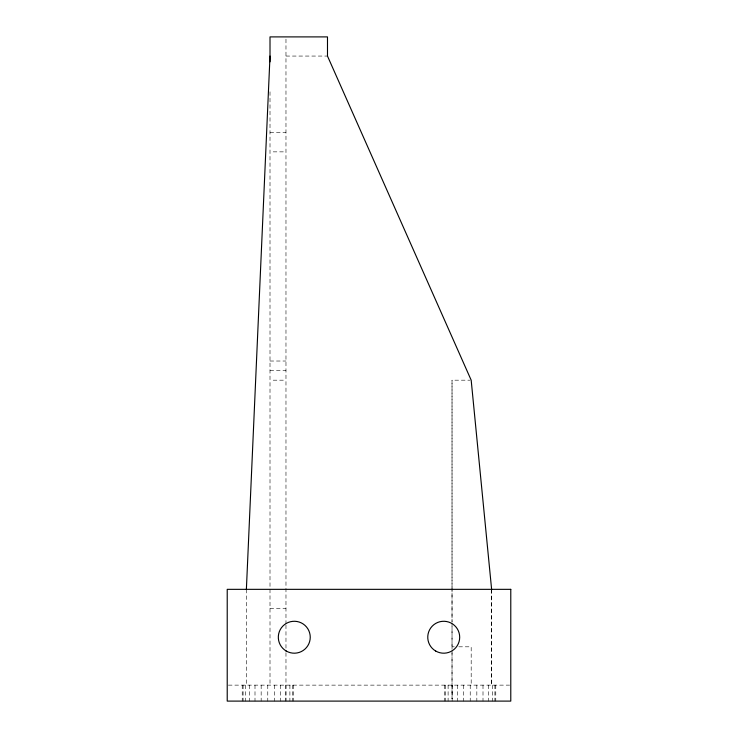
<?xml version="1.0" encoding="UTF-8"?>
<svg xmlns="http://www.w3.org/2000/svg" width="738" height="738" viewBox="0 0 738 738"><rect width="100%" height="100%" fill="white"/><g stroke="black" fill="none" stroke-linecap="round" stroke-linejoin="round"><path stroke-width="0.55" stroke-dasharray="3.69 2.77" d="M452.025 652.789L452.025 698.803L452.025 650.492M452.025 648.185L452.025 626.331M452.025 588.37L452.025 621.728L452.025 380.181L470.06 380.181M452.025 587.227L452.025 380.181M285.975 56.06L327.488 56.06M270.007 132.702L285.975 132.702M273.198 151.862L285.975 151.862M270.007 361.02L285.975 361.02M270.007 370.596L285.975 370.596M273.198 380.181L285.975 380.181M270.007 608.499L285.975 608.499M452.025 646.811L454.276 646.811M458.787 646.811L471.185 646.811L471.185 685.132M228.374 685.132L509.626 685.132M495.77 685.132L495.77 701.1M494.903 685.132L494.903 701.1M492.347 685.132L492.347 701.1M488.288 685.132L488.288 701.1M483.003 685.132L483.003 701.1M476.84 685.132L476.84 701.1M470.226 685.132L470.226 701.1M463.612 685.132L463.612 701.1M457.449 685.132L457.449 701.1M452.163 685.132L452.163 701.1M452.025 622.678L452.025 649.339M448.104 685.132L448.104 701.1M445.549 685.132L445.549 701.1M444.682 685.132L444.682 701.1M293.318 685.132L293.318 701.1M292.451 685.132L292.451 701.1M289.896 685.132L289.896 701.1M285.975 39.151L285.975 623.924M285.975 625.077L285.975 651.571M285.975 652.724L285.975 701.1M285.837 685.132L285.837 701.1M280.551 685.132L280.551 701.1M274.388 685.132L274.388 701.1M270.007 91.78L270.007 685.132M267.774 685.132L267.774 701.1M261.16 685.132L261.16 701.1M254.997 685.132L254.997 701.1M249.712 685.132L249.712 701.1M246.381 589.339L246.381 685.132M245.653 685.132L245.653 701.1M243.097 685.132L243.097 701.1M242.23 685.132L242.23 701.1M491.619 589.339L491.609 685.132L491.619 589.339"/><path stroke-width="1.11" d="M246.381 589.339L270.007 56.06M491.619 589.339L471.185 380.181L327.488 56.06L327.488 36.9L270.007 36.9L270.007 61.817M510.779 589.339L227.221 589.339L227.221 701.1L510.779 701.1L510.779 589.339M435.743 651.064A15.968 15.968 0 0 0 459.691 637.235A15.968 15.968 0 0 0 435.743 623.407A15.968 15.968 0 0 0 435.743 651.064M286.298 651.064A15.968 15.968 0 0 0 310.246 637.235A15.968 15.968 0 0 0 286.298 623.407A15.968 15.968 0 0 0 286.298 651.064"/></g></svg>
